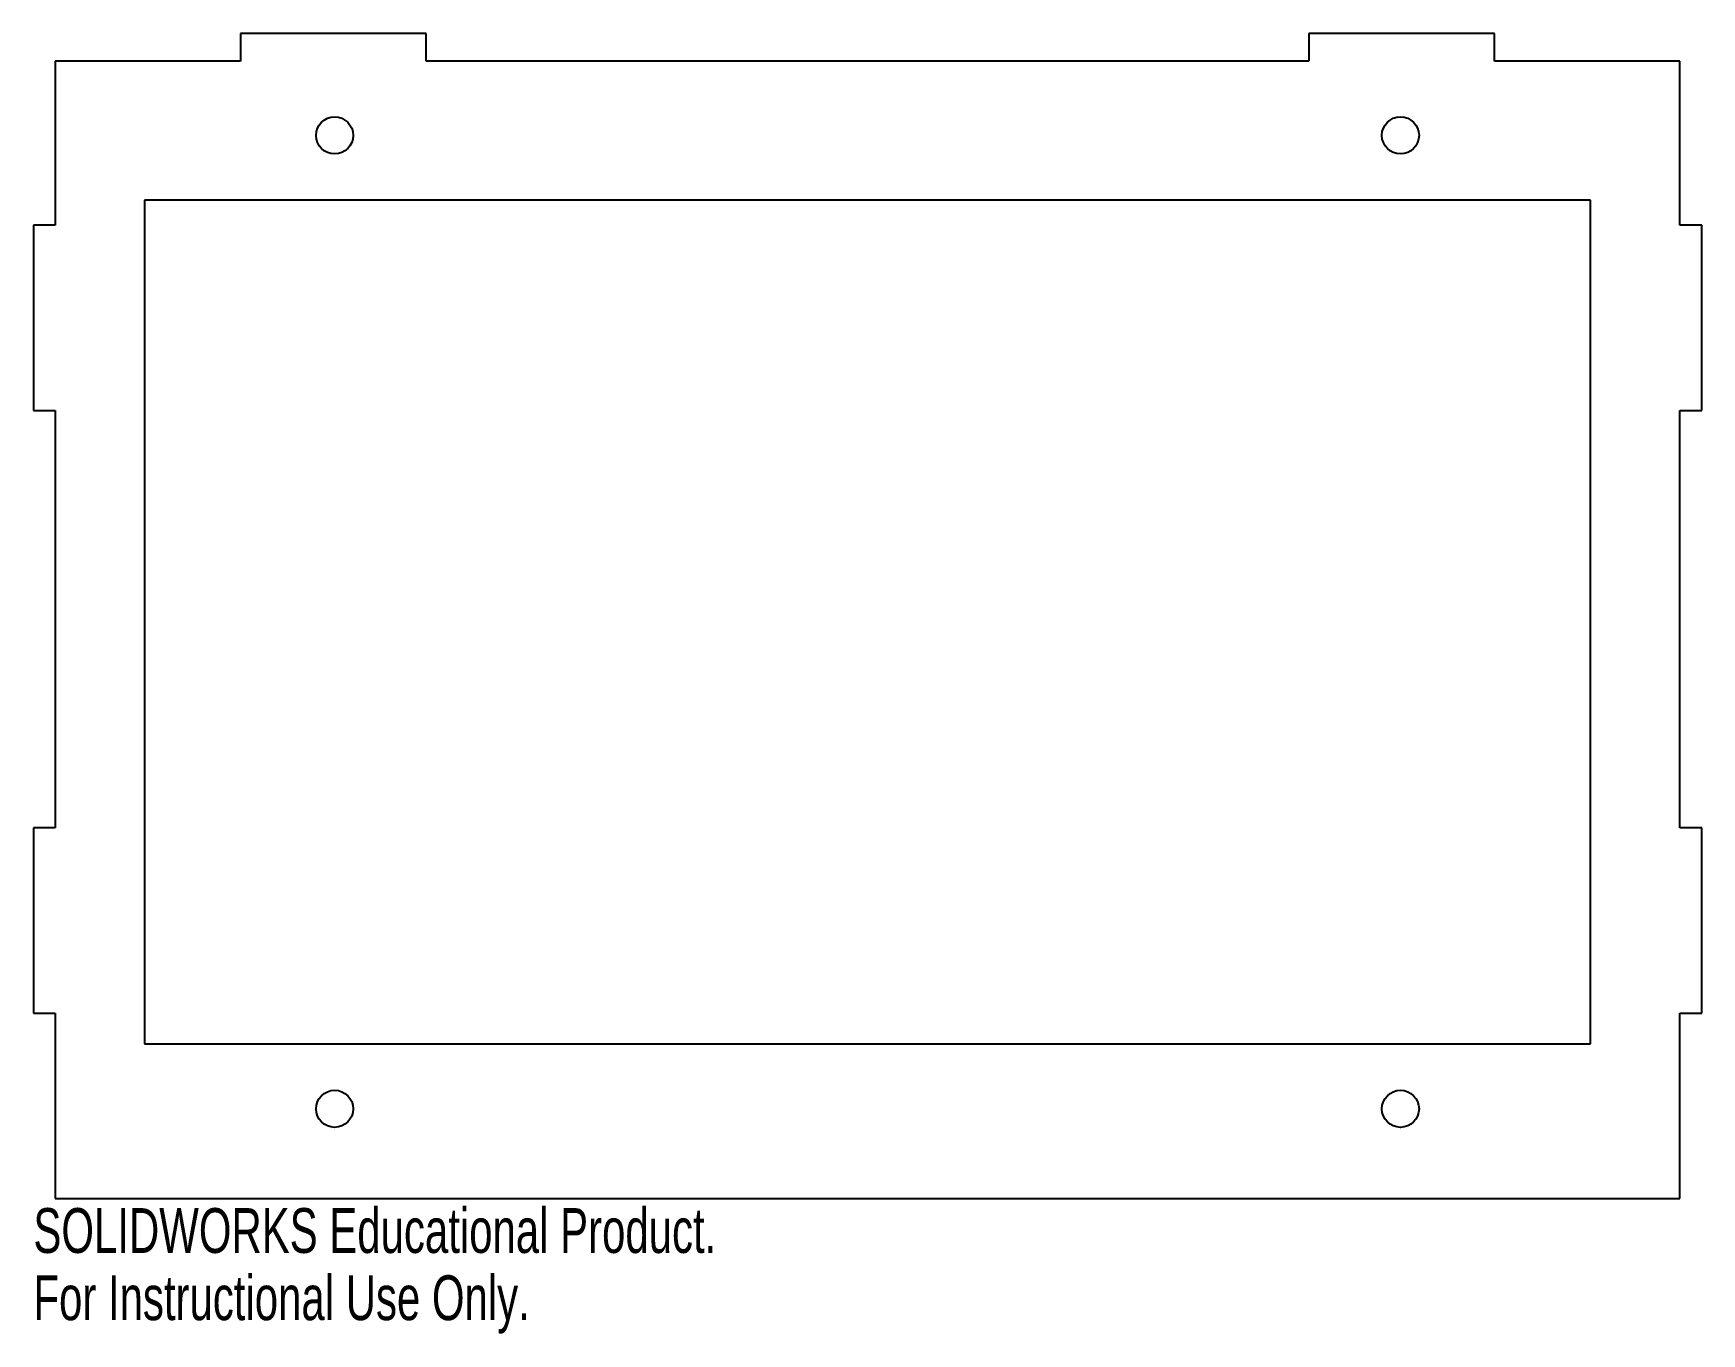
# Model space of a CAD drawing. Header units: millimetres. Extents: x -96 to 84, y -70 to 70.
import ezdxf

# ---------------------------------------------------------------- set-up
doc = ezdxf.new("R2010")
doc.units = ezdxf.units.MM
doc.styles.add('SLDTEXTSTYLE0', font='TXT', dxfattribs={"width": 0.7})

msp = doc.modelspace()

# ---------------------------------------------------------------- linework, layer by layer
at = {"color": 7, "linetype": 'Continuous', "lineweight": 25}
for p, q in [((-53.52, 69.88), (-73.52, 69.88)), ((-73.52, 69.88), (-73.52, 66.88)), ((-53.52, 66.88), (-53.52, 69.88)), ((61.75, 69.88), (41.75, 69.88)), ((41.75, 69.88), (41.75, 66.88)), ((61.75, 66.88), (61.75, 69.88)), ((-93.52, 66.88), (-93.52, 49.19)), ((-73.52, 66.88), (-93.52, 66.88)), ((41.75, 66.88), (-53.52, 66.88)), ((81.75, 66.88), (61.75, 66.88)), ((81.75, 49.19), (81.75, 66.88)), ((-83.88, 51.88), (-83.88, -39.12)), ((72.12, 51.88), (-83.88, 51.88)), ((72.12, -39.12), (72.12, 51.88)), ((-93.52, 49.19), (-95.88, 49.19)), ((-95.88, 49.19), (-95.88, 29.19)), ((84.12, 49.19), (81.75, 49.19)), ((84.12, 29.19), (84.12, 49.19)), ((-95.88, 29.19), (-93.52, 29.19)), ((-93.52, 29.19), (-93.52, -15.81)), ((81.75, -15.81), (81.75, 29.19)), ((81.75, 29.19), (84.12, 29.19)), ((-93.52, -15.81), (-95.88, -15.81)), ((-95.88, -15.81), (-95.88, -35.81)), ((84.12, -15.81), (81.75, -15.81)), ((84.12, -35.81), (84.12, -15.81)), ((-95.88, -35.81), (-93.52, -35.81)), ((-93.52, -35.81), (-93.52, -55.81)), ((81.75, -55.81), (81.75, -35.81)), ((81.75, -35.81), (84.12, -35.81)), ((-83.88, -39.12), (72.12, -39.12)), ((-93.52, -55.81), (81.75, -55.81))]:
    msp.add_line(p, q, dxfattribs=at)
for centre in [(-63.38, 58.88), (51.62, 58.88), (-63.38, -46.12), (51.62, -46.12)]:
    msp.add_circle(centre, 2, dxfattribs=at)

# ---------------------------------------------------------------- texts
at = {"color": 7, "linetype": 'Continuous', "char_height": 4.8336, "attachment_point": 1, "style": 'SLDTEXTSTYLE0'}
for s, insert in [('SOLIDWORKS Educational Product.', (-95.88, -56.83)), ('For Instructional Use Only.', (-95.88, -64.08))]:
    msp.add_mtext(s, dxfattribs=dict(at, insert=insert))

doc.saveas('drawing.dxf')
